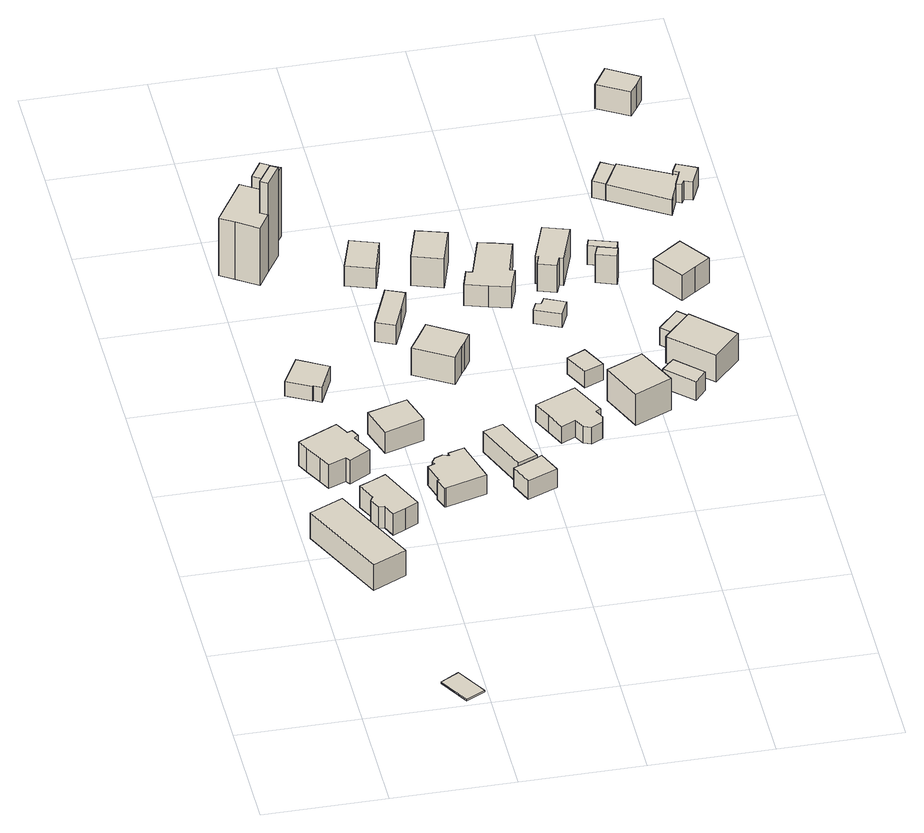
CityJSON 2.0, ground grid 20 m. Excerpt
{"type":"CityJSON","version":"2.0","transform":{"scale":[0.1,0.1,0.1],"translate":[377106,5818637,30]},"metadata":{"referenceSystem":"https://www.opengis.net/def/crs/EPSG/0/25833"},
"CityObjects":{
"building1":{"type":"Building","attributes":{"Gemeindeschluessel":"11000005","BezugspunktDach":"2200","function":"31001_1312","measuredHeight":0.239,"storeysAboveGround":1},"address":[{"country":"Germany","locality":"Berlin","thoroughfareNumber":"85 (13)","thoroughfareName":"Scharfe Lanke"}],"geometry":[{"type":"Solid","lod":"1","boundaries":[[[[0,1,2,3]],[[4,5,6,7]],[[4,7,3,2]],[[5,4,2,1]],[[6,5,1,0]],[[7,6,0,3]]]]}]},
"building2":{"type":"Building","attributes":{"Gemeindeschluessel":"11000005","BezugspunktDach":"2200","function":"31001_1312","measuredHeight":5.66,"storeysAboveGround":1},"address":[{"country":"Germany","locality":"Berlin","thoroughfareNumber":"85 (77)","thoroughfareName":"Scharfe Lanke"}],"geometry":[{"type":"Solid","lod":"1","boundaries":[[[[8,9,10,11]],[[12,13,14,15]],[[12,15,11,10]],[[13,12,10,9]],[[14,13,9,8]],[[15,14,8,11]]]]}]},
"building3":{"type":"Building","attributes":{"Gemeindeschluessel":"11000005","BezugspunktDach":"2200","function":"31001_1312","measuredHeight":6.04,"storeysAboveGround":1},"address":[{"country":"Germany","locality":"Berlin","thoroughfareNumber":"85, 87, 89","thoroughfareName":"Scharfe Lanke"}],"geometry":[{"type":"Solid","lod":"1","boundaries":[[[[16,17,18,19,20,21,22,23,24,25,26,27,28,29]],[[30,31,32,33,34,35,36,37,38,39,40,41,42,43]],[[30,43,29,28]],[[31,30,28,27]],[[32,31,27,26]],[[33,32,26,25]],[[34,33,25,24]],[[35,34,24,23]],[[36,35,23,22]],[[37,36,22,21]],[[38,37,21,20]],[[39,38,20,19]],[[40,39,19,18]],[[41,40,18,17]],[[42,41,17,16]],[[43,42,16,29]]]]}]},
"building4":{"type":"Building","attributes":{"Gemeindeschluessel":"11000005","BezugspunktDach":"2200","function":"31001_1312","measuredHeight":5.12,"storeysAboveGround":1},"address":[{"country":"Germany","locality":"Berlin","thoroughfareNumber":"85 (12)","thoroughfareName":"Scharfe Lanke"}],"geometry":[{"type":"Solid","lod":"1","boundaries":[[[[44,45,46,47,48,49,50,51,52,53]],[[54,55,56,57,58,59,60,61,62,63]],[[54,63,53,52]],[[55,54,52,51]],[[56,55,51,50]],[[57,56,50,49]],[[58,57,49,48]],[[59,58,48,47]],[[60,59,47,46]],[[61,60,46,45]],[[62,61,45,44]],[[63,62,44,53]]]]}]},
"building5":{"type":"Building","attributes":{"Gemeindeschluessel":"11000005","BezugspunktDach":"2200","function":"31001_1312","measuredHeight":2.74,"storeysAboveGround":1},"address":[{"country":"Germany","locality":"Berlin","thoroughfareNumber":"85 (37)","thoroughfareName":"Scharfe Lanke"}],"geometry":[{"type":"Solid","lod":"1","boundaries":[[[[64,65,66,67,68,69]],[[70,71,72,73,74,75]],[[70,75,69,68]],[[71,70,68,67]],[[72,71,67,66]],[[73,72,66,65]],[[74,73,65,64]],[[75,74,64,69]]]]}]},
"building6":{"type":"Building","attributes":{"Gemeindeschluessel":"11000005","BezugspunktDach":"2200","function":"31001_1312","measuredHeight":4.11,"storeysAboveGround":1},"address":[{"country":"Germany","locality":"Berlin","thoroughfareNumber":"85 (15)","thoroughfareName":"Scharfe Lanke"}],"geometry":[{"type":"Solid","lod":"1","boundaries":[[[[76,77,78,79]],[[80,81,82,83]],[[80,83,79,78]],[[81,80,78,77]],[[82,81,77,76]],[[83,82,76,79]]]]}]},
"building7":{"type":"Building","attributes":{"Gemeindeschluessel":"11000005","BezugspunktDach":"2200","function":"31001_1312","measuredHeight":15.04,"storeysAboveGround":1},"address":[{"country":"Germany","locality":"Berlin","thoroughfareNumber":"85 (55)","thoroughfareName":"Scharfe Lanke"}],"geometry":[{"type":"Solid","lod":"1","boundaries":[[[[84,85,86,87,88,89,90,91,92,93]],[[94,95,96,97,98,99,100,101,102,103]],[[94,103,93,92]],[[95,94,92,91]],[[96,95,91,90]],[[97,96,90,89]],[[98,97,89,88]],[[99,98,88,87]],[[100,99,87,86]],[[101,100,86,85]],[[102,101,85,84]],[[103,102,84,93]]]]}]},
"building8":{"type":"Building","attributes":{"Gemeindeschluessel":"11000005","BezugspunktDach":"2200","function":"31001_1312","measuredHeight":4.73,"storeysAboveGround":1},"address":[{"country":"Germany","locality":"Berlin","thoroughfareNumber":"85 (11)","thoroughfareName":"Scharfe Lanke"}],"geometry":[{"type":"Solid","lod":"1","boundaries":[[[[104,105,106,107,108,109,110,111,112,113,114,115,116,117]],[[118,119,120,121,122,123,124,125,126,127,128,129,130,131]],[[118,131,117,116]],[[119,118,116,115]],[[120,119,115,114]],[[121,120,114,113]],[[122,121,113,112]],[[123,122,112,111]],[[124,123,111,110]],[[125,124,110,109]],[[126,125,109,108]],[[127,126,108,107]],[[128,127,107,106]],[[129,128,106,105]],[[130,129,105,104]],[[131,130,104,117]]]]}]},
"building9":{"type":"Building","attributes":{"Gemeindeschluessel":"11000005","BezugspunktDach":"2200","function":"51009_1610","measuredHeight":17.01,"storeysAboveGround":0},"address":[{"country":"Germany","locality":"Berlin"}],"geometry":[{"type":"Solid","lod":"1","boundaries":[[[[132,133,134,135]],[[98,136,100,99]],[[98,99,135,134]],[[136,98,134,133]],[[100,136,133,132]],[[99,100,132,135]]]]}]},
"building10":{"type":"Building","attributes":{"Gemeindeschluessel":"11000005","BezugspunktDach":"2200","function":"51009_1610","measuredHeight":14,"storeysAboveGround":0},"address":[{"country":"Germany","locality":"Berlin"}],"geometry":[{"type":"Solid","lod":"1","boundaries":[[[[137,138,139,140,141]],[[142,143,144,145,146]],[[142,146,141,140]],[[143,142,140,139]],[[144,143,139,138]],[[145,144,138,137]],[[146,145,137,141]]]]}]},
"building11":{"type":"Building","attributes":{"Gemeindeschluessel":"11000005","BezugspunktDach":"2200","function":"31001_1312","measuredHeight":4.02,"storeysAboveGround":1},"address":[{"country":"Germany","locality":"Berlin","thoroughfareNumber":"85 (35)","thoroughfareName":"Scharfe Lanke"}],"geometry":[{"type":"Solid","lod":"1","boundaries":[[[[147,148,149,150,151]],[[152,153,154,155,156]],[[152,156,151,150]],[[153,152,150,149]],[[154,153,149,148]],[[155,154,148,147]],[[156,155,147,151]]]]}]},
"building12":{"type":"Building","attributes":{"Gemeindeschluessel":"11000005","function":"31001_1312"},"address":[{"country":"Germany","locality":"Berlin","thoroughfareNumber":"85 (10)","thoroughfareName":"Scharfe Lanke"}],"children":["building12-1","building12-2"]},
"building12-1":{"type":"BuildingPart","attributes":{"BezugspunktDach":"2200","measuredHeight":4.43,"storeysAboveGround":1},"parents":["building12"],"geometry":[{"type":"MultiSurface","lod":"1","boundaries":[[[157,158,159,160,161]],[[162,163,164,165,166]],[[162,166,161,160]],[[163,162,160,159]],[[164,163,159,158]],[[167,168,169,164,158,157]],[[166,165,157,161]],[[165,164,169,168,167]]]}]},
"building12-2":{"type":"BuildingPart","attributes":{"BezugspunktDach":"2200","measuredHeight":3.56,"storeysAboveGround":1},"parents":["building12"],"geometry":[{"type":"Solid","lod":"1","boundaries":[[[[170,171,172,169,168,173]],[[165,164,174,175,176,177]],[[165,177,173,168]],[[174,164,169,172]],[[175,174,172,171]],[[176,175,171,170]],[[177,176,170,173]],[[164,165,168,169]]]]}]},
"building13":{"type":"Building","attributes":{"Gemeindeschluessel":"11000005","BezugspunktDach":"2200","function":"31001_1312","measuredHeight":6.03,"storeysAboveGround":1},"address":[{"country":"Germany","locality":"Berlin","thoroughfareNumber":"85 (16)","thoroughfareName":"Scharfe Lanke"}],"geometry":[{"type":"Solid","lod":"1","boundaries":[[[[178,179,180,181,182,183,184,185]],[[186,187,188,189,190,191,192,193]],[[186,193,185,184]],[[187,186,184,183]],[[188,187,183,182]],[[189,188,182,181]],[[190,189,181,180]],[[191,190,180,179]],[[192,191,179,178]],[[193,192,178,185]]]]}]},
"building14":{"type":"Building","attributes":{"Gemeindeschluessel":"11000005","BezugspunktDach":"2200","function":"31001_1312","measuredHeight":5.01,"storeysAboveGround":1},"address":[{"country":"Germany","locality":"Berlin","thoroughfareNumber":"85 (34)","thoroughfareName":"Scharfe Lanke"}],"geometry":[{"type":"Solid","lod":"1","boundaries":[[[[194,195,196,197]],[[198,199,200,201]],[[198,201,197,196]],[[199,198,196,195]],[[200,199,195,194]],[[201,200,194,197]]]]}]},
"building15":{"type":"Building","attributes":{"Gemeindeschluessel":"11000005","BezugspunktDach":"2200","function":"31001_1312","measuredHeight":6.21,"storeysAboveGround":1},"address":[{"country":"Germany","locality":"Berlin","thoroughfareNumber":"85 (33)","thoroughfareName":"Scharfe Lanke"}],"geometry":[{"type":"Solid","lod":"1","boundaries":[[[[202,203,204,205,206]],[[207,208,209,210,211]],[[207,211,206,205]],[[208,207,205,204]],[[209,208,204,203]],[[210,209,203,202]],[[211,210,202,206]]]]}]},
"building16":{"type":"Building","attributes":{"Gemeindeschluessel":"11000005","BezugspunktDach":"2200","function":"31001_1312","measuredHeight":4.88,"storeysAboveGround":1},"address":[{"country":"Germany","locality":"Berlin","thoroughfareNumber":"85 (9)","thoroughfareName":"Scharfe Lanke"}],"geometry":[{"type":"Solid","lod":"1","boundaries":[[[[212,213,214,215,216,217,218,219,220,221,222]],[[223,224,225,226,227,228,229,230,231,232,233]],[[223,233,222,221]],[[224,223,221,220]],[[225,224,220,219]],[[226,225,219,218]],[[227,226,218,217]],[[228,227,217,216]],[[229,228,216,215]],[[230,229,215,214]],[[231,230,214,213]],[[232,231,213,212]],[[233,232,212,222]]]]}]},
"building17":{"type":"Building","attributes":{"Gemeindeschluessel":"11000005","BezugspunktDach":"2200","function":"31001_1312","measuredHeight":5.19,"storeysAboveGround":1},"address":[{"country":"Germany","locality":"Berlin","thoroughfareNumber":"85 (32)","thoroughfareName":"Scharfe Lanke"}],"geometry":[{"type":"Solid","lod":"1","boundaries":[[[[234,235,236,237,238,239,240,241,242,243]],[[244,245,246,247,248,249,250,251,252,253]],[[244,253,243,242]],[[245,244,242,241]],[[246,245,241,240]],[[247,246,240,239]],[[248,247,239,238]],[[249,248,238,237]],[[250,249,237,236]],[[251,250,236,235]],[[252,251,235,234]],[[253,252,234,243]]]]}]},
"building18":{"type":"Building","attributes":{"Gemeindeschluessel":"11000005","BezugspunktDach":"2200","function":"31001_1312","measuredHeight":3.07,"storeysAboveGround":1},"address":[{"country":"Germany","locality":"Berlin","thoroughfareNumber":"85 (98)","thoroughfareName":"Scharfe Lanke"}],"geometry":[{"type":"Solid","lod":"1","boundaries":[[[[254,255,256,257]],[[258,259,260,261]],[[258,261,257,256]],[[259,258,256,255]],[[260,259,255,254]],[[261,260,254,257]]]]}]},
"building19":{"type":"Building","attributes":{"Gemeindeschluessel":"11000005","BezugspunktDach":"2200","function":"31001_1312","measuredHeight":2.56,"storeysAboveGround":1},"address":[{"country":"Germany","locality":"Berlin","thoroughfareNumber":"85 (18)","thoroughfareName":"Scharfe Lanke"}],"geometry":[{"type":"Solid","lod":"1","boundaries":[[[[262,263,264,265,266,267]],[[268,269,270,271,272,273]],[[268,273,267,266]],[[269,268,266,265]],[[270,269,265,264]],[[271,270,264,263]],[[272,271,263,262]],[[273,272,262,267]]]]}]},
"building20":{"type":"Building","attributes":{"Gemeindeschluessel":"11000005","BezugspunktDach":"2200","function":"31001_1312","measuredHeight":7.77,"storeysAboveGround":1},"address":[{"country":"Germany","locality":"Berlin","thoroughfareNumber":"85 (8)","thoroughfareName":"Scharfe Lanke"}],"geometry":[{"type":"Solid","lod":"1","boundaries":[[[[274,275,276,277,278]],[[279,280,281,282,283]],[[279,283,278,277]],[[280,279,277,276]],[[281,280,276,275]],[[282,281,275,274]],[[283,282,274,278]]]]}]},
"building21":{"type":"Building","attributes":{"Gemeindeschluessel":"11000005","BezugspunktDach":"2200","function":"31001_1312","measuredHeight":5.16,"storeysAboveGround":1},"address":[{"country":"Germany","locality":"Berlin","thoroughfareNumber":"85 (31)","thoroughfareName":"Scharfe Lanke"}],"geometry":[{"type":"Solid","lod":"1","boundaries":[[[[284,285,286,287,288,289,290,291]],[[292,293,294,295,296,297,298,299]],[[292,299,291,290]],[[293,292,290,289]],[[294,293,289,288]],[[295,294,288,287]],[[296,295,287,286]],[[297,296,286,285]],[[298,297,285,284]],[[299,298,284,291]]]]}]},
"building22":{"type":"Building","attributes":{"Gemeindeschluessel":"11000005","BezugspunktDach":"2200","function":"31001_1000","measuredHeight":3.61,"storeysAboveGround":1},"address":[{"country":"Germany","locality":"Berlin","thoroughfareNumber":"85 (6)","thoroughfareName":"Scharfe Lanke"}],"geometry":[{"type":"Solid","lod":"1","boundaries":[[[[300,301,302,303]],[[304,305,306,307]],[[304,307,303,302]],[[305,304,302,301]],[[306,305,301,300]],[[307,306,300,303]]]]}]},
"building23":{"type":"Building","attributes":{"Gemeindeschluessel":"11000005","BezugspunktDach":"2200","function":"31001_1312","measuredHeight":5.39,"storeysAboveGround":1},"address":[{"country":"Germany","locality":"Berlin","thoroughfareNumber":"85 (30)","thoroughfareName":"Scharfe Lanke"}],"geometry":[{"type":"Solid","lod":"1","boundaries":[[[[308,309,310,311]],[[312,313,314,315]],[[312,315,311,310]],[[313,312,310,309]],[[314,313,309,308]],[[315,314,308,311]]]]}]},
"building24":{"type":"Building","attributes":{"Gemeindeschluessel":"11000005","BezugspunktDach":"2200","function":"31001_1312","measuredHeight":3.71,"storeysAboveGround":1},"address":[{"country":"Germany","locality":"Berlin","thoroughfareNumber":"85 (79)","thoroughfareName":"Scharfe Lanke"}],"geometry":[{"type":"Solid","lod":"1","boundaries":[[[[316,317,318,319]],[[320,321,322,323]],[[320,323,319,318]],[[321,320,318,317]],[[322,321,317,316]],[[323,322,316,319]]]]}]},
"building25":{"type":"Building","attributes":{"Gemeindeschluessel":"11000005","function":"31001_1010"},"address":[{"country":"Germany","locality":"Berlin","thoroughfareNumber":"85 (7)","thoroughfareName":"Scharfe Lanke"}],"children":["building25-1","building25-2"]},
"building25-1":{"type":"BuildingPart","attributes":{"BezugspunktDach":"2200","measuredHeight":6.57,"storeysAboveGround":1},"parents":["building25"],"geometry":[{"type":"MultiSurface","lod":"1","boundaries":[[[324,325,326,327]],[[328,329,330,331]],[[332,333,334,331,327,326]],[[329,328,326,325]],[[330,329,325,324]],[[331,330,324,327]],[[328,334,333,332]]]}]},
"building25-2":{"type":"BuildingPart","attributes":{"BezugspunktDach":"2200","measuredHeight":3.82,"storeysAboveGround":1},"parents":["building25"],"geometry":[{"type":"MultiSurface","lod":"1","boundaries":[[[333,335,336,337]],[[338,339,334,340]],[[338,340,337,336]],[[339,338,336,335]],[[339,335,332,328,334]],[[340,334,333,337]],[[334,328,332,333]]]}]},
"building26":{"type":"Building","attributes":{"Gemeindeschluessel":"11000005","BezugspunktDach":"2200","function":"31001_1312","measuredHeight":6.05,"storeysAboveGround":1},"address":[{"country":"Germany","locality":"Berlin","thoroughfareNumber":"85 (80)","thoroughfareName":"Scharfe Lanke"}],"geometry":[{"type":"Solid","lod":"1","boundaries":[[[[341,342,343,344,345]],[[346,347,348,349,350]],[[346,350,345,344]],[[347,346,344,343]],[[348,347,343,342]],[[349,348,342,341]],[[350,349,341,345]]]]}]},
"building27":{"type":"Building","attributes":{"Gemeindeschluessel":"11000005","BezugspunktDach":"2200","function":"51009_1610","measuredHeight":3.19,"storeysAboveGround":0},"address":[{"country":"Germany","locality":"Berlin"}],"geometry":[{"type":"Solid","lod":"1","boundaries":[[[[351,352,353,354]],[[355,356,357,358]],[[355,358,354,353]],[[356,355,353,352]],[[357,356,352,351]],[[358,357,351,354]]]]}]},
"building28":{"type":"Building","attributes":{"Gemeindeschluessel":"11000005","function":"31001_1312"},"address":[{"country":"Germany","locality":"Berlin","thoroughfareNumber":"85 (29)","thoroughfareName":"Scharfe Lanke"}],"children":["building28-1","building28-2"]},
"building28-1":{"type":"BuildingPart","attributes":{"BezugspunktDach":"2200","measuredHeight":3.07,"storeysAboveGround":2},"parents":["building28"],"geometry":[{"type":"MultiSurface","lod":"1","boundaries":[[[359,360,361,362,363,364,352,351,365]],[[366,367,368,369,370,371,372,373,374]],[[366,374,365,351]],[[367,366,351,352]],[[368,367,352,364]],[[369,368,364,363]],[[370,369,363,375,376]],[[371,370,376,377]],[[372,371,361,360]],[[373,372,360,359]],[[374,373,359,365]],[[376,375,363,362]],[[377,376,378,362,361,379]]]}]},
"building28-2":{"type":"BuildingPart","attributes":{"BezugspunktDach":"2200","measuredHeight":3.46,"storeysAboveGround":2},"parents":["building28"],"geometry":[{"type":"MultiSurface","lod":"1","boundaries":[[[380,381,382,383,384,385,386,387]],[[376,375,388,389,390,391,392,377]],[[362,361,377,387,386]],[[363,362,386,385]],[[388,375,385,384]],[[389,388,384,383]],[[390,389,383,382]],[[391,390,382,381]],[[392,391,381,380]],[[377,392,380,387]],[[376,377,361,362]],[[375,376,393,362,363]]]}]},
"building29":{"type":"Building","attributes":{"Gemeindeschluessel":"11000005","BezugspunktDach":"2200","function":"31001_1312","measuredHeight":5.65,"storeysAboveGround":1},"address":[{"country":"Germany","locality":"Berlin","thoroughfareNumber":"85 (27)","thoroughfareName":"Scharfe Lanke"}],"geometry":[{"type":"Solid","lod":"1","boundaries":[[[[394,395,396,397,398]],[[399,400,401,402,403]],[[399,403,398,397]],[[400,399,397,396]],[[401,400,396,395]],[[402,401,395,394]],[[403,402,394,398]]]]}]}
},
"vertices":[
[164,10,6],[195,27,6],[165,78,6],[135,61,6],[165,78,3],[195,27,3],[164,10,3],[135,61,3],
[80,301,56],[135,327,56],[67,472,56],[12,447,56],[67,472,7],[135,327,7],[80,301,7],[12,447,7],
[40,606,54],[55,577,54],[64,559,54],[93,571,54],[98,563,54],[133,583,54],[121,606,54],[116,617,54],[123,621,54],[116,635,54],[108,632,54],[106,636,54],[96,655,54],[31,624,54],[96,655,9],[106,636,9],[108,632,9],[116,635,9],[123,621,9],[116,617,9],[121,606,9],[133,583,9],[98,563,9],[93,571,9],[64,559,9],[55,577,9],[40,606,9],[31,624,9],
[115,475,49],[110,467,49],[119,449,49],[128,448,49],[137,427,49],[158,437,49],[179,448,49],[145,525,49],[123,515,49],[101,505,49],[123,515,8],[145,525,8],[179,448,8],[158,437,8],[137,427,8],[128,448,8],[119,449,8],[110,467,8],[115,475,8],[101,505,8],
[84,773,39],[85,774,39],[97,767,39],[120,816,39],[72,843,39],[45,794,39],[72,843,11],[120,816,11],[97,767,11],[85,774,11],[84,773,11],[45,794,11],
[166,627,49],[230,647,49],[214,699,49],[150,680,49],[214,699,8],[230,647,8],[166,627,8],[150,680,8],
[31,1096,117],[65,1073,117],[84,1103,117],[72,1111,117],[95,1146,117],[102,1157,117],[79,1171,117],[73,1175,117],[56,1186,117],[8,1110,117],[56,1186,7],[73,1175,7],[79,1171,7],[102,1157,7],[95,1146,7],[72,1111,7],[84,1103,7],[65,1073,7],[31,1096,7],[8,1110,7],
[224,504,42],[221,503,42],[228,482,42],[230,482,42],[297,501,42],[280,563,42],[277,574,42],[251,566,42],[252,560,42],[241,563,42],[228,558,42],[223,550,42],[225,544,42],[214,540,42],[225,544,6],[223,550,6],[228,558,6],[241,563,6],[252,560,6],[251,566,6],[277,574,6],[280,563,6],[297,501,6],[230,482,6],[228,482,6],[221,503,6],[224,504,6],[214,540,6],
[84,1103,177],[107,1139,177],[95,1146,177],[72,1111,177],[107,1139,7],
[102,1157,138],[121,1187,138],[106,1196,138],[92,1205,138],[73,1175,138],[92,1205,6],[106,1196,6],[121,1187,6],[102,1157,6],[73,1175,6],
[238,892,41],[254,930,41],[269,968,41],[239,981,41],[208,906,41],[239,981,4],[269,968,4],[254,930,4],[238,892,4],[208,906,4],
[349,515,46],[381,529,46],[363,571,46],[345,614,46],[313,603,46],[345,614,6],[363,571,6],[381,529,6],[349,515,6],[313,603,6],[349,515,18],[349,515,41],[381,529,41],
[356,475,41],[405,495,41],[389,533,41],[341,511,41],[389,533,6],[405,495,6],[356,475,6],[341,511,6],
[305,776,57],[321,801,57],[327,810,57],[338,827,57],[278,865,57],[262,839,57],[256,830,57],[245,813,57],[256,830,5],[262,839,5],[278,865,5],[338,827,5],[327,810,5],[321,801,5],[305,776,5],[245,813,5],
[236,1031,45],[253,1092,45],[209,1107,45],[190,1047,45],[209,1107,6],[253,1092,6],[236,1031,6],[190,1047,6],
[338,1013,61],[357,1075,61],[332,1083,61],[308,1090,61],[289,1029,61],[308,1090,5],[332,1083,5],[357,1075,5],[338,1013,5],[289,1029,5],
[420,632,37],[434,601,37],[457,612,37],[466,595,37],[478,590,37],[497,600,37],[500,612,37],[492,628,37],[501,632,37],[473,691,37],[406,662,37],[473,691,5],[501,632,5],[492,628,5],[500,612,5],[497,600,5],[478,590,5],[466,595,5],[457,612,5],[434,601,5],[420,632,5],[406,662,5],
[394,953,46],[428,943,46],[441,982,46],[433,985,46],[451,1046,46],[425,1054,46],[399,1061,46],[377,991,46],[367,994,46],[358,964,46],[367,994,5],[377,991,5],[399,1061,5],[425,1054,5],[451,1046,5],[433,985,5],[441,982,5],[428,943,5],[394,953,5],[358,964,5],
[496,727,37],[527,740,37],[507,780,37],[477,766,37],[507,780,6],[527,740,6],[496,727,6],[477,766,6],
[493,881,31],[506,909,31],[473,924,31],[467,912,31],[459,915,31],[452,900,31],[459,915,5],[467,912,5],[473,924,5],[506,909,5],[493,881,5],[452,900,5],
[553,620,66],[613,647,66],[582,716,66],[553,702,66],[523,689,66],[553,702,6],[582,716,6],[613,647,6],[553,620,6],[523,689,6],
[503,967,57],[510,984,57],[516,982,57],[541,1050,57],[499,1064,57],[475,996,57],[480,995,57],[474,977,57],[480,995,5],[475,996,5],[499,1064,5],[541,1050,5],[516,982,5],[510,984,5],[503,967,5],[474,977,5],
[655,663,41],[674,684,41],[632,724,41],[612,704,41],[632,724,5],[674,684,5],[655,663,5],[612,704,5],
[596,967,60],[602,986,60],[571,996,60],[564,978,60],[571,996,6],[602,986,6],[596,967,6],[564,978,6],
[605,1010,42],[609,1024,42],[566,1038,42],[562,1025,42],[566,1038,5],[609,1024,5],[605,1010,5],[562,1025,5],
[694,700,57],[738,746,57],[674,809,57],[629,762,57],[674,809,6],[738,746,6],[694,700,6],[629,762,6],[674,809,40],[651,785,40],[651,785,6],
[684,820,40],[662,841,40],[629,807,40],[662,841,6],[684,820,6],[629,807,6],
[685,910,52],[709,927,52],[734,944,52],[699,994,52],[650,959,52],[699,994,4],[734,944,4],[709,927,4],[685,910,4],[650,959,4],
[623,1178,34],[646,1220,34],[625,1232,34],[603,1189,34],[625,1232,2],[646,1220,2],[623,1178,2],[603,1189,2],
[713,1119,34],[715,1124,34],[725,1149,34],[736,1177,34],[727,1181,34],[648,1223,34],[622,1176,34],[623,1178,4],[646,1220,4],[648,1223,4],[727,1181,4],[736,1177,4],[725,1149,4],[715,1124,4],[713,1119,4],[622,1176,4],[727,1181,5],[736,1177,5],[725,1149,5],[736,1177,25],[725,1149,11],
[734,1145,40],[738,1153,40],[752,1148,40],[766,1181,40],[735,1197,40],[727,1181,40],[736,1177,40],[725,1149,40],[735,1197,5],[766,1181,5],[752,1148,5],[738,1153,5],[734,1145,5],[736,1177,12],
[702,1372,50],[714,1389,50],[725,1406,50],[675,1437,50],[652,1401,50],[675,1437,4],[725,1406,4],[714,1389,4],[702,1372,4],[652,1401,4]
]}
